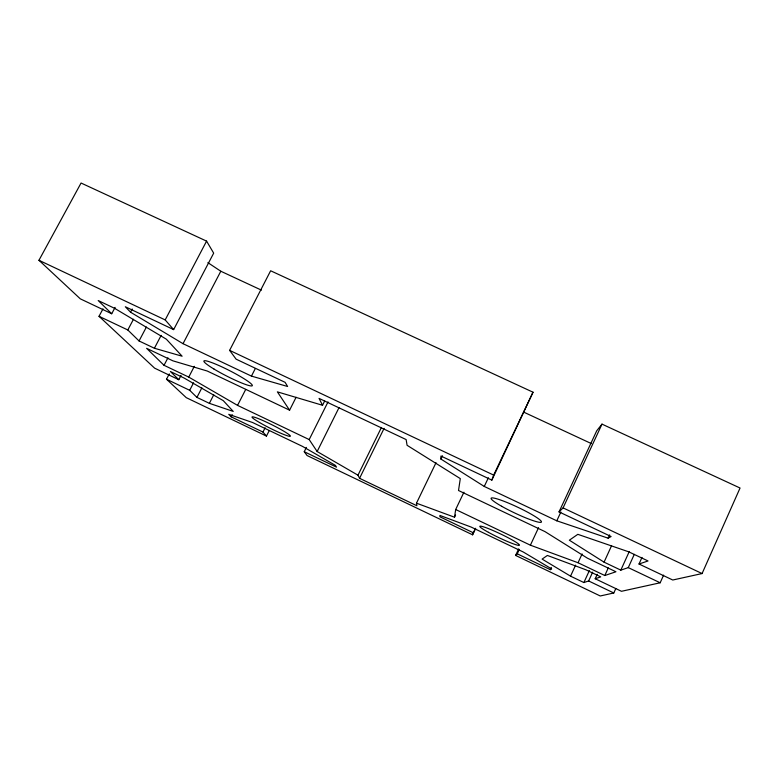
<?xml version="1.0" encoding="UTF-8"?>
<svg xmlns="http://www.w3.org/2000/svg" width="779" height="779" viewBox="0 0 779 779"><rect width="100%" height="100%" fill="white"/><g stroke="black" fill="none" stroke-linecap="round" stroke-linejoin="round"><path stroke-width="1.17" d="M641.993 557.413L639.014 564.006L672.754 580.014L702.074 573.558L740.05 488.024L602.001 424.127L596.743 430.758L559.03 511.891L611.116 536.527L608.117 538.172L556.79 520.81L484.265 486.447L440.856 459.016L440.924 456.027L491.851 480.117L533.021 392.207L270.634 270.771L229.62 350.365L236.115 359.168L285.075 382.314L287.626 386.491L251.451 376.111L183.026 343.685L130.531 312.194L125.322 306.76L173.649 329.614L213.68 253.146L206.581 241.12L81.065 183.026L38.95 260.283L80.305 298.844L111.718 313.752L115.107 307.384M436.026 462.687L416.473 503.185L454.517 517.207L455.676 509.515L463.933 492.211M491.851 480.117L493.652 475.093L533.021 392.207M306.4 447.399L304.248 451.713L307.072 455.53L472.571 534.813L475.365 528.454M597.211 574.337L595.195 578.748L621.476 591.3L660.173 582.78L663.611 575.126M639.014 564.006L648.05 560.968L628.75 551.834L577.823 534.326L569.342 540.207L604.066 562.156L620.824 570.131L629.296 551.483M518.658 548.883L515.601 555.427L600.239 595.974L613.794 592.985L615.799 588.573M620.824 570.131L628.273 567.618L634.291 554.356M455.676 509.515L530.392 545.183L578.047 562.75L604.806 575.515L608.282 567.891M595.195 578.748L600.745 576.879L585.847 569.77L547.384 555.446L542.116 559.108L570.54 576.158L583.89 582.546L589.352 570.608M608.117 538.172L609.626 534.871M583.89 582.546L588.632 580.959L592.653 572.166M604.066 562.156L611.554 545.748M570.54 576.158L575.623 565.116M578.047 562.75L582.098 553.927M515.601 555.427L517.246 553.82L550.344 569.663L551.357 567.472M556.79 520.81L560.861 512.046M559.03 511.891L563.081 507.898L602.001 424.127M517.246 553.82L519.281 549.458M530.392 545.183L538.552 527.685M472.571 534.813L475.648 528.318M484.265 486.447L488.384 477.77M454.517 517.207L455.569 515.026M440.856 459.016L442.433 455.754M416.473 503.185L416.892 505.766L359.567 478.316L357.98 475.19L381.437 427.467M359.567 478.316L384.096 428.372M357.98 475.19L317.15 451.528L339.031 407.602M296.098 397.271L289.593 410.182L277.373 391.856L322.535 405.275L324.707 400.932M317.15 451.528L309.195 439.58L328.027 401.896M169.286 373.881L166.502 379.227L186.269 397.66L266.467 436.084L269.174 430.729M266.467 436.084L262.961 432.063L265.123 427.788M251.451 376.111L255.298 368.574M262.961 432.063L231.168 416.843L232.259 414.71M309.195 439.58L237.556 405.382L245.716 389.412M166.502 379.227L189.687 390.308L196.941 397.387L209.366 403.337L213.758 394.807M189.687 390.308L193.572 382.801M196.941 397.387L201.888 387.815M103.003 308.825L99.021 316.303L154.632 368.165L178.81 379.714L181.049 375.41M237.556 405.382L188.752 377.094L194.331 366.325M183.026 343.685L220.808 271.238L207.886 262.64M188.752 377.094L164.038 365.302L167.952 357.795M173.649 329.614L165.187 319.916L206.581 241.12M99.021 316.303L127.805 329.975L139.061 340.959L154.398 348.252L161.146 335.389M139.061 340.959L146.394 327.053M130.531 312.194L132.226 308.99M127.805 329.975L133.482 319.254M550.344 569.663L551.668 568.933L523.245 551.99L471.159 527.071L439.911 515.435L439.882 516.769L473.311 532.778M604.806 575.515L615.965 571.767L587.395 558.163L544.969 531.609L458.519 490.507L460.301 478.608L407.076 445.296L406.141 439.58L319.049 398.39L322.535 405.275M154.398 348.252L182.111 356.207L166.346 339.177L114.494 308.27L98.203 300.548L111.718 313.752M209.366 403.337L233.233 411.409L223.281 400.649L184.156 378.068L170.397 371.505L178.81 379.714M220.808 271.238L261.413 290.129M523.624 412.081L591.339 443.582M38.95 260.283L165.187 319.916M229.62 350.365L493.652 475.093M563.081 507.898L702.074 573.558M628.273 567.618L660.173 582.78M289.593 410.182L207.243 371.028L172.87 360.823L146.618 348.33L164.038 365.302M588.632 580.959L613.794 592.985M304.248 451.713L336.499 467.157L335.408 465.384L302.573 446.425L252.63 422.53L228.753 414.331L231.168 416.843M501.637 506.262A27.869 3.262 25.3 0 0 541.366 522.125A27.869 3.262 25.3 0 0 505.717 501.958A27.869 3.262 25.3 0 0 501.637 506.262M214.05 369.09A27.197 3.077 27 0 0 252.23 385.771A27.197 3.077 27 0 0 217.925 365.098A27.197 3.077 27 0 0 214.05 369.09M488.433 532.33A21.997 2.035 25.5 0 0 519.437 545.261A21.997 2.035 25.5 0 0 490.984 529.652A21.997 2.035 25.5 0 0 488.433 532.33M259.553 422.549A21.461 1.948 26.6 0 0 290.246 436.298A21.461 1.948 26.6 0 0 263.769 420.903A21.461 1.948 26.6 0 0 259.553 422.549"/></g></svg>
